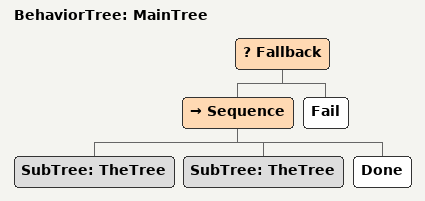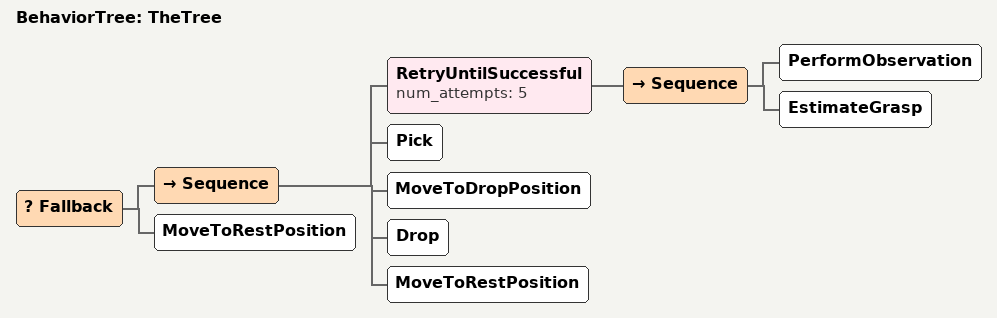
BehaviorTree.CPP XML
<root BTCPP_format="4"  main_tree_to_execute="MainTree">
    <BehaviorTree ID="MainTree">
        <Fallback>
            <Sequence>
                <SubTree ID="TheTree" />
                <SubTree ID="TheTree" />
                <Done/>
            </Sequence>
            <Fail />
        </Fallback>
    </BehaviorTree>

    <BehaviorTree ID="TheTree">
        <Fallback>
            <Sequence>
                <RetryUntilSuccessful num_attempts="5">
                    <Sequence>
                        <PerformObservation />
                        <EstimateGrasp />
                    </Sequence>
                </RetryUntilSuccessful>
                <Pick />
                <MoveToDropPosition />
                <Drop />
                <MoveToRestPosition />
            </Sequence>
            <MoveToRestPosition />
        </Fallback>
     </BehaviorTree>
</root>
